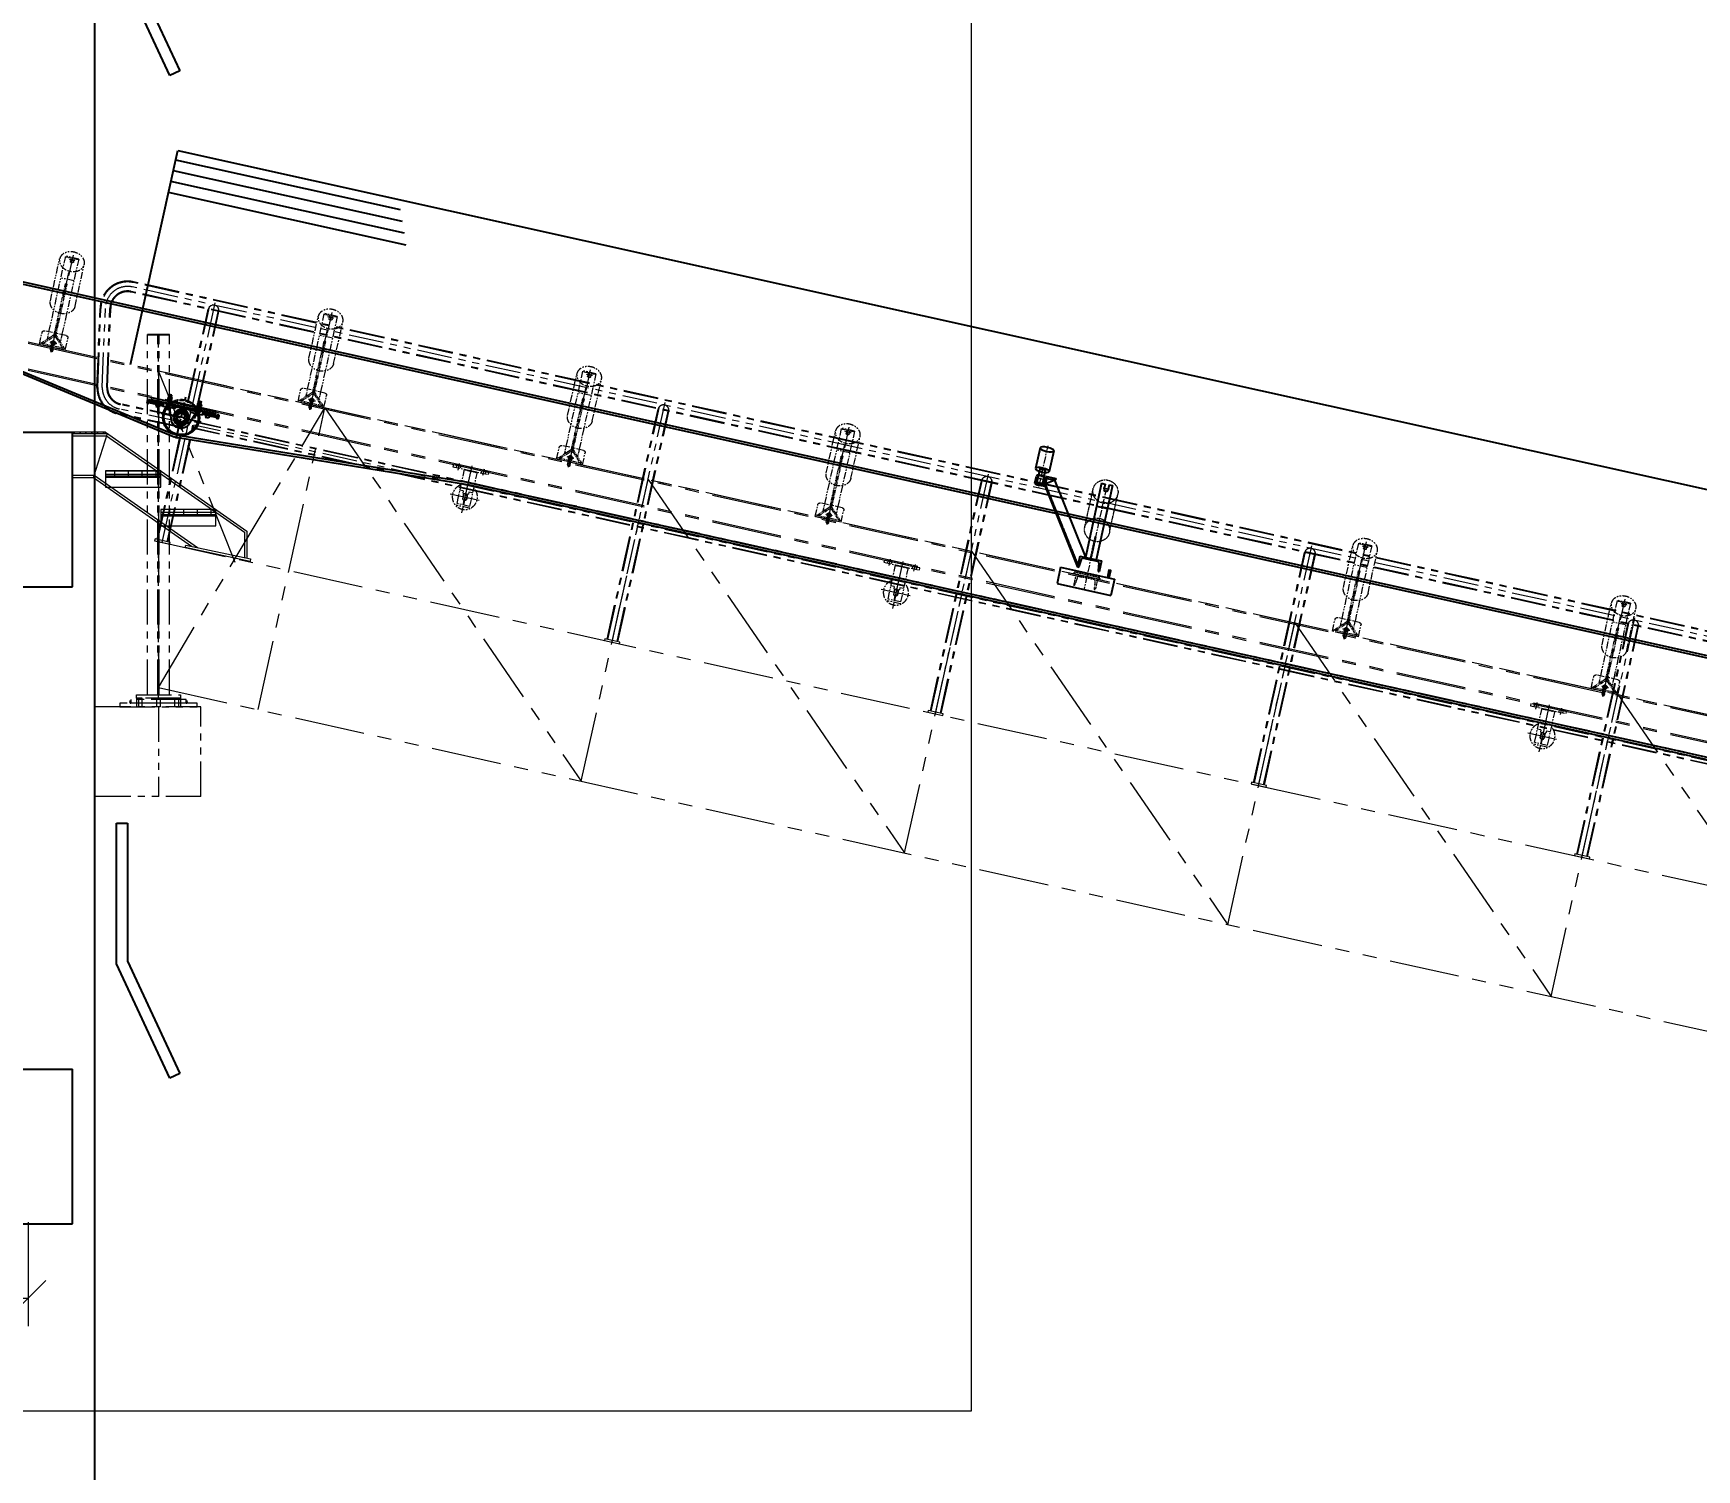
# Model space of a CAD drawing. Header units: millimetres. Extents: x -243837 to -5443, y 40 to 285140.
# Drawn here: x -188487 to -180952, y 120343 to 126848 of the extents above; entities that cross this region are included whole.
import ezdxf

# ---------------------------------------------------------------- set-up
doc = ezdxf.new("R2010")
doc.units = ezdxf.units.MM
for name, pattern in [('0', [0]), ('CENTER', [50.8, 31.75, -6.35, 6.35, -6.35]), ('CENTER2', [1.125, 0.75, -0.125, 0.125, -0.125]), ('CONTINOUS', [0]), ('HIDDEN', [0.375, 0.25, -0.125]), ('PHANTOM', [63.5, 31.75, -6.35, 6.35, -6.35, 6.35, -6.35]), ('PHANTOM2', [1.25, 0.625, -0.125, 0.125, -0.125, 0.125, -0.125])]:
    doc.linetypes.add(name, pattern=pattern)
for name, color, linetype in [('0-45-GRID MARKS', 6, 'Continuous'), ('1', 7, 'Continuous'), ('BASE', 252, 'PHANTOM2'), ('DWG', 7, 'Continuous'), ('object', 4, 'Continuous'), ('object line', 4, 'Continuous'), ('STRL', 4, 'CONTINOUS')]:
    doc.layers.add(name, color=color, linetype=linetype)
for name, color, linetype, lineweight in [('2', 3, 'Continuous', 20), ('CEN', 1, 'CENTER', 9), ('DIM', 1, 'Continuous', 9), ('HID', 2, 'HIDDEN', 5), ('OBJECT R', 3, 'Continuous', 25), ('PHA', 8, 'PHANTOM2', 0), ('PHANTAM', 21, 'PHANTOM', 0), ('phantom', 4, 'PHANTOM', 5), ('R-OBJECT', 2, 'Continuous', 20)]:
    doc.layers.add(name, color=color, linetype=linetype, lineweight=lineweight)
doc.styles.add('KA', font='romans.shx', dxfattribs={"width": 0.7})
doc.dimstyles.new('rakesh', dxfattribs={"dimscale": 160, "dimtxt": 2.5, "dimasz": 1, "dimexe": 0.8, "dimexo": 0.8, "dimgap": 1, "dimtad": 1, "dimdec": 0, "dimzin": 0, "dimdsep": 46, "dimtxsty": 'KA', "dimblk": 'OBLIQUE', "dimcen": 1.5, "dimclrd": 1, "dimclre": 1, "dimclrt": 2, "dimadec": 0, "dimazin": 0, "dimtfac": 1, "dimtdec": 0, "dimtmove": 0, "dimatfit": 2, "dimfxl": 0, "dimtolj": 1, "dimtzin": 0, "dimlwd": -1, "dimlwe": -1, "dimarcsym": 1})
doc.dimstyles.new('rakesh$0', dxfattribs={"dimscale": 160, "dimtxt": 2.5, "dimasz": 1, "dimexe": 0.8, "dimexo": 0.8, "dimgap": 1, "dimtad": 1, "dimdec": 0, "dimzin": 0, "dimdsep": 46, "dimtxsty": 'KA', "dimblk": 'OBLIQUE', "dimcen": 1.5, "dimclrd": 1, "dimclre": 1, "dimclrt": 2, "dimadec": 0, "dimazin": 0, "dimtfac": 1, "dimtdec": 0, "dimtmove": 0, "dimatfit": 2, "dimfxl": 1, "dimtolj": 1, "dimtzin": 0, "dimlwd": -1, "dimlwe": -1, "dimarcsym": 1})
pattern_1 = [(0, (7357069.2, 541726.004), (0, 15.625), []), (90, (7357069.2, 541726.004), (-62.5, 4e-15), [])]

# ---------------------------------------------------------------- blocks, each defined once
blk = doc.blocks.new('A$C4F6716EC')
h = blk.add_hatch(color=1)
h.dxf.hatch_style = 1
h.paths.add_polyline_path([(-123.5, -4), (-123.5, 0), (-119.5, 0)])
h.paths.add_polyline_path([(-111.5, 0), (-107.5, 0), (-107.5, -4)])
h = blk.add_hatch(color=1)
h.dxf.hatch_style = 1
h.paths.add_polyline_path([(123.5, -4), (123.5, 0), (119.5, 0)])
h.paths.add_polyline_path([(111.5, 0), (107.5, 0), (107.5, -4)])
for p, q in [((-119.5, 0), (-123.5, -4)), ((-123.5, -4), (-123.5, 0)), ((-107.5, -4), (-107.5, 0)), ((107.5, -4), (107.5, 0)), ((119.5, 0), (123.5, -4)), ((123.5, -4), (123.5, 0)), ((-123.5, -4), (-123.5, -25)), ((-123.5, -25), (-107.5, -25)), ((-111.5, 0), (-107.5, -4)), ((-107.5, -4), (-107.5, -25)), ((111.5, 0), (107.5, -4)), ((107.5, -4), (107.5, -25)), ((123.5, -25), (107.5, -25)), ((123.5, -4), (123.5, -25))]:
    blk.add_line(p, q)
at = {"color": 1, "linetype": 'CENTER'}
for p, q in [((-68.6, 17.6588), (-68.6, -7.6588)), ((68.6, 17.6588), (68.6, -7.6588)), ((-127.9346, -10), (-102.0684, -10)), ((127.9346, -10), (102.0684, -10))]:
    blk.add_line(p, q, dxfattribs=at)
blk.add_lwpolyline([(-148.5, 0), (148.5, 0), (148.5, 10), (-148.5, 10)], close=True)
at = {"layer": 'HID', "color": 3}
for p, q in [((-75.6, 10), (-75.6, 0)), ((-61.6, 10), (-61.6, 0)), ((61.6, 10), (61.6, 0)), ((75.6, 10), (75.6, 0)), ((-107.5, -5), (-123.5, -5)), ((-107.5, -15), (-123.5, -15)), ((107.5, -5), (123.5, -5)), ((107.5, -15), (123.5, -15))]:
    blk.add_line(p, q, dxfattribs=at)
blk = doc.blocks.new('A$C5A8F4E5A')
at = {"color": 1, "linetype": 'CENTER'}
for p, q in [((99.6, 172), (99.6, 189.1)), ((236.8, 172.2), (236.8, 189.3))]:
    blk.add_line(p, q, dxfattribs=at)
at = {"color": 1, "linetype": 'CENTER', "ltscale": 2}
for p, q in [((168.2, 0), (168.2, 189.9)), ((78.6, 133.9), (0, 133.9)), ((260.1, 94.7), (77, 94.7)), ((257.8, 133.9), (336.4, 133.9))]:
    blk.add_line(p, q, dxfattribs=at)
at = {"color": 7}
for p, q in [((3, 140.7), (3, 127.1)), ((4.5, 143), (11.2, 143)), ((4.5, 138.5), (11.2, 138.5)), ((4.5, 129.4), (11.2, 129.4)), ((4.6, 124.8), (11.2, 124.8)), ((11.2, 143), (11.2, 124.8)), ((11.2, 138.9), (44.7, 138.9)), ((11.2, 137.9), (44.7, 137.9)), ((11.2, 129.9), (44.7, 129.9)), ((11.2, 128.9), (44.7, 128.9)), ((60.7, 138.9), (75.2, 138.9)), ((60.7, 137.9), (76.2, 137.9)), ((60.7, 129.9), (76.2, 129.9)), ((60.7, 128.9), (75.2, 128.9)), ((75.2, 138.9), (76.2, 137.9)), ((75.2, 138.9), (75.2, 128.9)), ((76.2, 129.9), (75.2, 128.9)), ((76.2, 138), (76.2, 129.8)), ((89.2, 125.8), (110, 125.8)), ((89.2, 118.6), (89.2, 125.8)), ((89.2, 118.6), (90.6, 117.8)), ((90.6, 117.8), (108.6, 117.8)), ((99.6, 118.7), (99.6, 125.8)), ((110, 118.6), (108.6, 117.8)), ((110, 118.6), (110, 125.8)), ((247.2, 125.8), (226.4, 125.8)), ((226.4, 118.6), (226.4, 125.8)), ((226.4, 118.6), (227.8, 117.8)), ((245.8, 117.8), (227.8, 117.8)), ((236.8, 118.7), (236.8, 125.8)), ((247.2, 118.6), (245.8, 117.8)), ((247.2, 118.6), (247.2, 125.8)), ((261.2, 138.9), (260.2, 137.9)), ((260.2, 138), (260.2, 129.8)), ((275.7, 137.9), (260.2, 137.9)), ((260.2, 129.9), (261.2, 128.9)), ((275.7, 129.9), (260.2, 129.9)), ((261.2, 138.9), (261.2, 128.9)), ((275.7, 138.9), (261.2, 138.9)), ((275.7, 128.9), (261.2, 128.9)), ((325.2, 138.9), (291.7, 138.9)), ((325.2, 137.9), (291.7, 137.9)), ((325.2, 129.9), (291.7, 129.9)), ((325.2, 128.9), (291.7, 128.9)), ((325.2, 143), (325.2, 124.8)), ((331.9, 143), (325.2, 143)), ((331.9, 138.5), (325.2, 138.5)), ((332, 129.4), (325.2, 129.4)), ((331.8, 124.8), (325.2, 124.8)), ((333.4, 140.7), (333.4, 127.1))]:
    blk.add_line(p, q, dxfattribs=at)
for p, q in [((130.2, 143.9), (76.2, 143.9)), ((76.2, 127.3), (76.2, 143.9)), ((106.9, 127.3), (76.2, 127.3)), ((88.1, 125.8), (88.1, 127.3)), ((88.1, 127.3), (111.1, 127.3)), ((88.1, 125.8), (89.2, 125.8)), ((88.8, 135.6), (88.8, 143.9)), ((88.8, 135.6), (151.4, 135.6)), ((130.2, 127.3), (106.9, 127.3)), ((128.6, 68.9), (108.1, 127.3)), ((111.1, 125.8), (110, 125.8)), ((111.1, 125.8), (111.1, 127.3)), ((133.2, 130.3), (133.2, 141.5)), ((135.9, 139.9), (200.5, 139.9)), ((185.1, 135.6), (247.6, 135.6)), ((203.2, 130.3), (203.2, 141.5)), ((260.2, 143.9), (206.2, 143.9)), ((206.2, 127.3), (224.6, 127.3)), ((207.8, 68.9), (228.3, 127.3)), ((260.2, 127.3), (224.8, 127.3)), ((225.3, 125.8), (225.3, 127.3)), ((248.3, 127.3), (225.3, 127.3)), ((225.3, 125.8), (226.4, 125.8)), ((248.3, 125.8), (247.2, 125.8)), ((248.3, 125.8), (248.3, 127.3)), ((260.2, 127.3), (260.2, 143.9))]:
    blk.add_line(p, q)
for radius in [35.7, 32.3, 24.9, 20]:
    blk.add_circle((168.2, 94.7), radius)
for centre, radius, start, end in [((168.2, 94.7), 82.5, 134.18105, 45.81895), ((168.2, 94.7), 77.7, 130.36759, 49.63241), ((130.2, 140.9), 3, 18.86346, 90), ((130.2, 130.3), 3, 270, 0), ((135.9, 142.9), 3, 198.86346, 270), ((168.2, 104.1), 35.7, 61.84608, 118.15392), ((200.5, 142.9), 3, 270, 341.13654), ((206.2, 130.3), 3, 180, 270), ((206.2, 140.9), 3, 90, 161.13654), ((168.2, 90.7), 45.2, 208.85525, 331.14475)]:
    blk.add_arc(centre, radius, start, end)
for centre, radius, start, end in [((5.4, 140.7), 2.45, 111.75889, 248.24111), ((10.4, 133.9), 7.43, 142.40488, 217.59512), ((5.4, 127.1), 2.46, 111.88784, 250.18384), ((94.4, 135.8), 18, 253.22135, 270), ((94.4, 135.8), 18, 270, 286.77865), ((104.8, 135.8), 18, 253.22135, 270), ((104.8, 135.8), 18, 270, 286.77865), ((231.6, 135.8), 18, 253.22135, 270), ((231.6, 135.8), 18, 270, 286.77865), ((242, 135.8), 18, 253.22135, 270), ((242, 135.8), 18, 270, 286.77865), ((331, 127.1), 2.46, 289.81616, 68.11216), ((331, 140.7), 2.45, 291.75889, 68.24111), ((326, 133.9), 7.43, 322.40488, 37.59512)]:
    blk.add_arc(centre, radius, start, end, dxfattribs=at)
at = {"layer": 'HID', "color": 3}
for p, q in [((89.2, 173.2), (90.6, 174)), ((89.2, 173.2), (89.2, 163.5)), ((110, 163.5), (89.2, 163.5)), ((108.6, 174), (90.6, 174)), ((91.8, 163.5), (91.8, 162)), ((91.8, 162), (107.4, 162)), ((93.6, 185.6), (93.8, 185.8)), ((93.6, 135.1), (93.6, 185.6)), ((93.8, 185.8), (93.8, 135.3)), ((105.4, 185.8), (93.8, 185.8)), ((99.6, 173.3), (99.6, 163.5)), ((105.4, 185.8), (105.4, 135.3)), ((105.6, 185.6), (105.4, 185.8)), ((105.6, 135.1), (105.6, 185.6)), ((107.4, 163.5), (107.4, 162)), ((110, 173.2), (108.6, 174)), ((110, 173.2), (110, 163.5)), ((226.4, 173.2), (227.8, 174)), ((226.4, 173.2), (226.4, 163.5)), ((226.4, 163.5), (247.2, 163.5)), ((227.8, 174), (245.8, 174)), ((229, 163.5), (229, 162)), ((244.6, 162), (229, 162)), ((230.8, 185.6), (231, 185.8)), ((230.8, 174), (230.8, 185.6)), ((230.8, 135.1), (230.8, 184)), ((231, 185.8), (242.6, 185.8)), ((231, 185.8), (231, 174)), ((231, 184), (231, 135.3)), ((236.8, 173.3), (236.8, 163.5)), ((242.6, 185.8), (242.6, 174)), ((242.8, 185.6), (242.6, 185.8)), ((242.6, 184), (242.6, 135.3)), ((242.8, 174), (242.8, 185.6)), ((242.8, 135.1), (242.8, 184)), ((244.6, 163.5), (244.6, 162)), ((247.2, 173.2), (245.8, 174)), ((247.2, 173.2), (247.2, 163.5)), ((60.7, 137.9), (44.7, 137.9)), ((60.7, 129.9), (44.7, 129.9)), ((60.7, 138.9), (56, 138.9)), ((60.7, 128.9), (56, 128.9)), ((91.1, 127.3), (91.1, 135.6)), ((93.8, 135.3), (93.6, 135.1)), ((93.6, 127.3), (93.6, 135.1)), ((93.8, 135.3), (105.4, 135.3)), ((105.4, 135.3), (105.6, 135.1)), ((105.6, 127.3), (105.6, 135.1)), ((108.1, 127.3), (108.1, 135.6)), ((228.3, 127.3), (228.3, 135.6)), ((231, 135.3), (230.8, 135.1)), ((230.8, 127.3), (230.8, 135.1)), ((242.6, 135.3), (231, 135.3)), ((242.6, 135.3), (242.8, 135.1)), ((242.8, 127.3), (242.8, 135.1)), ((245.3, 127.3), (245.3, 135.6)), ((247.6, 135.6), (247.6, 143.9)), ((275.7, 138.9), (291.7, 138.9)), ((275.7, 137.9), (291.7, 137.9)), ((275.7, 129.9), (291.7, 129.9)), ((275.7, 128.9), (291.7, 128.9))]:
    blk.add_line(p, q, dxfattribs=at)
at = {"layer": 'HID', "color": 6, "ltscale": 5}
for p, q in [((92.6, 153.9), (92.6, 162)), ((106.6, 153.9), (106.6, 162)), ((229.8, 153.9), (229.8, 162)), ((243.8, 153.9), (243.8, 162))]:
    blk.add_line(p, q, dxfattribs=at)
at = {"layer": 'HID'}
blk.add_line((247.6, 135.6), (226, 135.6), dxfattribs=at)
at = {"layer": 'HID', "color": 3}
for centre, radius, start, end in [((94.4, 156), 18, 90, 106.77865), ((94.4, 156), 18, 73.22135, 90), ((104.8, 156), 18, 90, 106.77865), ((104.8, 156), 18, 73.22135, 90), ((168.2, 94.7), 82.5, 45.81895, 134.18105), ((168.2, 94.7), 77.7, 49.63241, 130.36759), ((231.6, 156), 18, 90, 106.77865), ((231.6, 156), 18, 73.22135, 90), ((242, 156), 18, 90, 106.77865), ((242, 156), 18, 73.22135, 90)]:
    blk.add_arc(centre, radius, start, end, dxfattribs=at)
blk.add_blockref('A$C4F6716EC', (168.2, 143.9))
blk = doc.blocks.new('_Oblique')
at = {"color": 0, "linetype": 'ByBlock', "lineweight": -2}
blk.add_line((-0.5, -0.5), (0.5, 0.5), dxfattribs=at)
blk = doc.blocks.new('*D223')
at = {"layer": 'DEFPOINTS', "color": 0, "transparency": 16777216}
for p in [(-191009.9, 122407.1, 169.4), (-188509.9, 121592.4, 329.2), (-188509.9, 121120.7)]:
    blk.add_point(p, dxfattribs=at)
at = {"layer": 'DIM', "color": 1, "transparency": 16777216}
for p, q in [((-191009.9, 122279.1), (-191009.9, 120992.7)), ((-188509.9, 121464.4), (-188509.9, 120992.7)), ((-191009.9, 121120.7), (-188509.9, 121120.7))]:
    blk.add_line(p, q, dxfattribs=at)
at = {"layer": 'DIM', "color": 1, "transparency": 16777216, "xscale": 160, "yscale": 160, "zscale": 160, "rotation": 180}
blk.add_blockref('_Oblique', (-191009.9, 121120.7), dxfattribs=at)
at = {"layer": 'DIM', "color": 1, "transparency": 16777216, "xscale": 160, "yscale": 160, "zscale": 160}
blk.add_blockref('_Oblique', (-188509.9, 121120.7), dxfattribs=at)
at = {"layer": 'DIM', "color": 2, "transparency": 16777216, "insert": (-189759.9, 121480.7), "char_height": 400, "attachment_point": 5, "style": 'KA'}
blk.add_mtext('\\A1;2500', dxfattribs=at)
blk = doc.blocks.new('*D224')
at = {"layer": 'DEFPOINTS', "color": 0, "ltscale": 10, "transparency": 16777216}
for p in [(-106760.2, 129714.9), (-190510.6, 125814.8, -169.4), (-106760.2, 110177.3)]:
    blk.add_point(p, dxfattribs=at)
at = {"layer": 'R-OBJECT', "color": 1, "ltscale": 10, "transparency": 16777216}
for p, q in [((-190510.6, 125942.8), (-190510.6, 129906.9)), ((-106760.2, 110305.3), (-106760.2, 129906.9)), ((-190510.6, 129714.9), (-106760.2, 129714.9))]:
    blk.add_line(p, q, dxfattribs=at)
at = {"layer": 'R-OBJECT', "color": 1, "ltscale": 10, "transparency": 16777216, "xscale": 160, "yscale": 160, "zscale": 160, "rotation": 180}
blk.add_blockref('_Oblique', (-190510.6, 129714.9), dxfattribs=at)
at = {"layer": 'R-OBJECT', "color": 1, "ltscale": 10, "transparency": 16777216, "xscale": 160, "yscale": 160, "zscale": 160}
blk.add_blockref('_Oblique', (-106760.2, 129714.9), dxfattribs=at)
at = {"layer": 'R-OBJECT', "color": 2, "ltscale": 10, "transparency": 16777216, "insert": (-148635.4, 130179.7), "char_height": 400, "attachment_point": 5, "style": 'KA'}
blk.add_mtext('\\A1;83750 (HORIZONTAL PULLEY CRS.)', dxfattribs=at)
blk = doc.blocks.new('*D228')
at = {"layer": 'DEFPOINTS', "color": 0, "ltscale": 10, "transparency": 16777216}
for p in [(-191009.9, 127989.4), (-191009.9, 115545.1, -13.1), (-108009.9, 113403.9)]:
    blk.add_point(p, dxfattribs=at)
at = {"layer": 'R-OBJECT', "color": 1, "ltscale": 10, "transparency": 16777216}
for p, q in [((-191009.9, 115673.1), (-191009.9, 128181.4)), ((-108009.9, 113531.9), (-108009.9, 128181.4)), ((-108009.9, 127989.4), (-191009.9, 127989.4))]:
    blk.add_line(p, q, dxfattribs=at)
at = {"layer": 'R-OBJECT', "color": 1, "ltscale": 10, "transparency": 16777216, "xscale": 160, "yscale": 160, "zscale": 160, "rotation": 180}
blk.add_blockref('_Oblique', (-191009.9, 127989.4), dxfattribs=at)
at = {"layer": 'R-OBJECT', "color": 1, "ltscale": 10, "transparency": 16777216, "xscale": 160, "yscale": 160, "zscale": 160}
blk.add_blockref('_Oblique', (-108009.9, 127989.4), dxfattribs=at)
at = {"layer": 'R-OBJECT', "color": 2, "ltscale": 10, "transparency": 16777216, "insert": (-149509.9, 128349.4), "char_height": 400, "attachment_point": 5, "style": 'KA'}
blk.add_mtext('\\A1;83000', dxfattribs=at)
blk = doc.blocks.new('A$C68C97077')
at = {"layer": 'PHANTAM', "ltscale": 10}
for p, q in [((-17345.7, 5663.5, 0), (1481.1, 1489.7, 0)), ((-16998.4, 4796.1, 0), (-17345.7, 5663.5, 0)), ((-17345.7, 5663.5, 0), (-17345.7, 4229.6, 0)), ((-17345.7, 4229.6, 0), (-16591.9, 5496.4, 0)), ((-16894.9, 4129.6, 0), (-16591.9, 5496.4, 0)), ((-16591.9, 5496.4, 0), (-15430.5, 3805, 0)), ((-15430.5, 3805, 0), (-15127.4, 5171.8, 0)), ((-15127.4, 5171.8, 0), (-13966, 3480.3, 0)), ((-17352.9, 4891.8, 0), (1317.7, 752.6, 0)), ((-13966, 3480.3, 0), (-13663, 4847.1, 0)), ((-13663, 4847.1, 0), (-12501.6, 3155.6, 0)), ((-12501.6, 3155.6, 0), (-12198.6, 4522.5, 0)), ((-12198.6, 4522.5, 0), (-11037.1, 2831, 0)), ((-17345.7, 4229.6, 0), (1129.2, 133.8, 0)), ((-11037.1, 2831, 0), (-10734.1, 4197.8, 0)), ((-10734.1, 4197.8, 0), (-9572.7, 2506.3, 0))]:
    blk.add_line(p, q, dxfattribs=at)
blk = doc.blocks.new('A$C0A9F13E5')
at = {"layer": '1', "color": 6}
blk.add_line((-50, 2091.7), (50, 2091.7), dxfattribs=at)
at = {"layer": '2', "color": 6}
blk.add_arc((249.4, 2200.2, 0), 25, 349.83828, 165.16172, dxfattribs=at)
at = {"layer": 'PHANTAM', "ltscale": 5}
for p, q in [((18991.4, -1953.8, 0), (-124, 2283.9, 0)), ((18992.1, -1950.3, 0), (-123.2, 2287.4, 0)), ((18996.6, -1930.4, 0), (-118.8, 2307.4, 0)), ((19001, -1910.5, 0), (-114.4, 2327.3, 0)), ((19001.8, -1907, 0), (-113.6, 2330.8, 0)), ((-278.8, 1852, 0), (-264.4, 2209.8, 0)), ((-275.2, 1852, 0), (-260.8, 2209.8, 0)), ((-254.8, 1852, 0), (-240.4, 2209.8, 0)), ((-234.4, 1852, 0), (-220, 2209.8, 0)), ((-230.8, 1852, 0), (-216.4, 2209.8, 0)), ((-6, 1163.9, 0), (225.2, 2206.6, 0)), ((-2.4, 1163.1, 0), (231.3, 2217.5, 0)), ((16.7, 1150.7, 0), (260, 2248, 0)), ((39.3, 1153.9, 0), (273.1, 2208.2, 0)), ((42.9, 1153.1, 0), (274, 2195.8, 0)), ((-50, 461), (-50, 2091.7)), ((-3, 461), (-3, 2091.7)), ((0, 445.3), (0, 2091.7)), ((3, 461), (3, 2091.7)), ((50, 461), (50, 2091.7)), ((106.9, 1673.1, 0), (-180.9, 1734.4, 0)), ((111.3, 1693, 0), (-176.5, 1754.3, 0)), ((115.8, 1712.9, 0), (-172, 1774.2, 0)), ((116.5, 1716.4, 0), (-171.3, 1777.7, 0)), ((2032.1, 712, 0), (2263.3, 1754.7, 0)), ((2035.6, 711.2, 0), (2269.4, 1765.6, 0)), ((2054.8, 698.8, 0), (2298.1, 1796.1, 0)), ((2077.4, 702, 0), (2311.2, 1756.3, 0)), ((2080.9, 701.2, 0), (2312.1, 1743.9, 0)), ((106.1, 1669.6, 0), (-181.7, 1730.9, 0)), ((18874.1, -2483, 0), (156.7, 1666.5, 0)), ((18874.6, -2480.5, 0), (157.3, 1669.1, 0)), ((18877.5, -2467.4, 0), (160.2, 1682.2, 0)), ((18880.4, -2454.3, 0), (163.1, 1695.2, 0)), ((18881, -2451.8, 0), (163.6, 1697.8, 0)), ((3500.1, 386.6, 0), (3733.8, 1440.9, 0)), ((3519.3, 374.1, 0), (3762.5, 1471.5, 0)), ((3496.6, 387.3, 0), (3727.7, 1430, 0)), ((3541.9, 377.3, 0), (3775.6, 1431.6, 0)), ((3545.4, 376.5, 0), (3776.5, 1419.2, 0)), ((4983.7, 49.5, 0), (5227, 1146.8, 0)), ((4961, 62.7, 0), (5192.2, 1105.4, 0)), ((4964.5, 61.9, 0), (5198.3, 1116.2, 0)), ((5006.3, 52.6, 0), (5240.1, 1107, 0)), ((5009.8, 51.9, 0), (5241, 1094.5, 0)), ((6425.5, -262, 0), (6656.6, 780.7, 0)), ((6429, -262.8, 0), (6662.7, 791.6, 0)), ((6448.1, -275.2, 0), (6691.4, 822.2, 0)), ((6470.8, -272, 0), (6704.5, 782.3, 0)), ((6474.3, -272.8, 0), (6705.4, 769.9, 0)), ((192.2, 406), (-290, 406)), ((-100, 445.3), (-100, 406)), ((0, 406), (0, 0)), ((100, 445.3), (100, 406)), ((192.2, 0), (192.2, 406)), ((192.2, 0), (-290, 0))]:
    blk.add_line(p, q, dxfattribs=at)
at = {"layer": 'PHANTAM', "ltscale": 5, "elevation": 0}
for points in [[(52.6, 1150.9), (-15.7, 1166.1), (-17.5, 1158.3), (50.9, 1143.1)], [(2090.7, 699), (2022.4, 714.2), (2020.6, 706.4), (2089, 691.2)], [(3555.2, 374.4), (3486.8, 389.5), (3485.1, 381.7), (3553.4, 366.5)], [(5019.6, 49.7), (4951.3, 64.8), (4949.5, 57), (5017.9, 41.9)], [(6484, -275), (6415.7, -259.8), (6414, -267.6), (6482.3, -282.8)]]:
    blk.add_lwpolyline(points, close=True, dxfattribs=at)
at = {"layer": 'PHANTAM', "ltscale": 5}
for points in [[(100, 461), (100, 445.3), (-100, 445.3), (-100, 461)], [(175, 422), (-175, 422), (-175, 406), (175, 406)], [(125, 440), (-125, 440), (-125, 424), (125, 424)], [(-74.3, 445.3), (-90, 445.3), (-90, 406), (-74.3, 406)], [(-7.9, 445.3), (7.9, 445.3), (7.9, 406), (-7.9, 406)], [(74.3, 445.3), (90, 445.3), (90, 406), (74.3, 406)]]:
    blk.add_lwpolyline(points, close=True, dxfattribs=at)
blk.add_lwpolyline([(125.8, 422), (-125.8, 422, -0.498582), (-129.6, 427.1), (-126.9, 436.6), (-125, 436), (-127.7, 426.6, 0.498591), (-125.8, 424), (125.8, 424, 0.498591), (127.7, 426.6), (125, 436), (126.9, 436.6), (129.6, 427.1, -0.501248), (125.8, 422)], format="xyb", dxfattribs=at)
for centre, radius, start, end in [((-140.4, 2209.7, 0), 124, 77.5, 179.95), ((-140.4, 2209.7, 0), 120.4, 77.5, 179.95), ((-140.4, 2209.7, 0), 100, 77.5, 179.95), ((-140.4, 2209.7, 0), 79.6, 77.5, 179.95), ((-140.4, 2209.7, 0), 76, 77.5, 179.95), ((-154.8, 1851.9, 0), 124, 179.95, 257.5), ((-154.8, 1851.9, 0), 120.4, 179.95, 257.5), ((-154.8, 1851.9, 0), 100, 179.95, 257.5), ((-154.8, 1851.9, 0), 79.6, 179.95, 257.5), ((-154.8, 1851.9, 0), 76, 179.95, 257.5), ((2287.5, 1748.3, 0), 25, 349.83828, 165.16172), ((3751.9, 1423.6, 0), 25, 349.83828, 165.16172), ((5216.4, 1099, 0), 25, 349.83828, 165.16172), ((6680.8, 774.3, 0), 25, 349.83828, 165.16172)]:
    blk.add_arc(centre, radius, start, end, dxfattribs=at)
blk = doc.blocks.new('A$C516630c2')
at = {"layer": 'CEN', "linetype": 'CENTER', "ltscale": 5}
for p, q in [((-596.9, -18.4), (-596.9, 76.9)), ((-593.9, -374.5), (-593.9, -4.2))]:
    blk.add_line(p, q, dxfattribs=at)
at = {"layer": 'phantom'}
for p, q in [((-654, -147.5), (-654, 46.5)), ((-623.9, 64.9), (-623.9, -285.7)), ((-604.1, 45.4), (-604.1, 64.9)), ((-589.6, 64.9), (-589.6, 45.4)), ((-563.9, -285.7), (-563.9, 64.9)), ((-539.7, -147.5), (-539.7, 46.5)), ((-623.9, -36.2), (-563.9, -36.2)), ((-653.9, -351.1), (-653.9, -296.1)), ((-643.9, -286.1), (-543.9, -286.1)), ((-533.9, -351.1), (-533.9, -296.1)), ((-653.9, -351.1), (-533.9, -351.1)), ((-599.9, -364.8), (-599.9, -351.1)), ((-587.9, -364.8), (-587.9, -351.1))]:
    blk.add_line(p, q, dxfattribs=at)
at = {"layer": 'phantom', "color": 0}
blk.add_line((-623.9, 64.9), (-563.9, 64.9), dxfattribs=at)
at = {"layer": 'phantom', "ltscale": 0.2}
for p, q in [((-623.9, 60.9), (-604.1, 60.9)), ((-589.6, 60.9), (-563.9, 60.9))]:
    blk.add_line(p, q, dxfattribs=at)
at = {"layer": 'phantom', "color": 1, "linetype": 'CENTER2'}
for p, q in [((-610.5, 53.3), (-583.3, 53.3)), ((-609.8, -331.1), (-578, -331.1))]:
    blk.add_line(p, q, dxfattribs=at)
at = {"layer": 'phantom', "ltscale": 0.5}
for p, q in [((-597.9, -293.5), (-597.9, -58.3)), ((-597.9, -58.3), (-589.9, -58.3)), ((-589.9, -293.5), (-589.9, -58.3)), ((-593.9, -289.9), (-646.9, -342.9)), ((-540.8, -342.9), (-593.9, -289.9)), ((-653.9, -345.1), (-533.9, -345.1))]:
    blk.add_line(p, q, dxfattribs=at)
at = {"layer": 'phantom', "color": 1, "linetype": 'CENTER'}
blk.add_line((-606.4, -331.1), (-581.4, -331.1), dxfattribs=at)
at = {"layer": 'phantom', "linetype": 'HIDDEN'}
for p, q in [((-599.9, -351.1), (-599.9, -331.1)), ((-587.9, -351.1), (-587.9, -331.1))]:
    blk.add_line(p, q, dxfattribs=at)
at = {"layer": 'phantom', "ltscale": 0.5}
blk.add_lwpolyline([(-623.9, -286.1), (-623.9, -319.9), (-593.9, -289.9), (-563.9, -319.9), (-563.9, -286.1)], dxfattribs=at)
blk.add_lwpolyline([(-541.6, -343.6), (-540.8, -342.9), (-541.6, -343.6, -0.414214), (-548.6, -343.6), (-587.5, -304.7, 0.414214), (-600.2, -304.7), (-639.1, -343.6, -0.414214), (-646.2, -343.6), (-646.9, -342.9)], format="xyb", dxfattribs=at)
blk.add_lwpolyline([(-602.5, -336.1), (-593.9, -341.1), (-585.2, -336.1), (-585.2, -326.1), (-593.9, -321.1), (-602.5, -326.1)], close=True, dxfattribs=at)
for radius in [8.66, 7]:
    blk.add_circle((-593.9, -331.1), radius, dxfattribs=at)
at = {"layer": 'phantom'}
for centre in [(-593.9, -331.1), (-593.9, -364.8)]:
    blk.add_circle(centre, 6, dxfattribs=at)
for centre, radius, start, end in [((-596.9, 50.1), 8.66, 213.15879, 326.84121), ((-643.9, -296.1), 10, 90, 180), ((-543.9, -296.1), 10, 0, 90), ((-593.9, -331.1), 5, 160.027, 105.04167)]:
    blk.add_arc(centre, radius, start, end, dxfattribs=at)
blk.add_ellipse((-596.9, 46.5), major_axis=(-57.2, 0), ratio=0.770678, dxfattribs=at)
blk.add_ellipse((-596.9, -147.5), major_axis=(-57.2, 0), ratio=0.805134, start_param=0, end_param=3.141593, dxfattribs=at)
blk = doc.blocks.new('A$Cd12bcff8')
for p, q in [((-272, 372.7), (-238, 396)), ((-237.4, 396), (-25, 85.8)), ((-272, 358), (-50, 33.8)), ((-50, 83.8), (50, 83.8)), ((-50, 83.8), (-50, 33.8)), ((-32, 79.1), (32, 79.1)), ((50, 83.8), (50, 33.8)), ((-125, 16), (-125, -59)), ((-125, 16), (125, 16)), ((-58, 0), (-58, 8)), ((-48.9, 33.8), (-50, 33.8)), ((-41, 71.1), (-44.5, 37.9)), ((41, 71.1), (44.5, 37.9)), ((50, 33.8), (48.9, 33.8)), ((58, 0), (58, 8)), ((125, 16), (125, -59)), ((-125, -59), (125, -59))]:
    blk.add_line(p, q)
for centre, radius, start, end in [((-32, 70.1), 9, 90, 174), ((32, 70.1), 9, 6, 90), ((-48.9, 38.3), 4.5, 270, 354), ((48.9, 38.3), 4.5, 186, 270)]:
    blk.add_arc(centre, radius, start, end)
at = {"layer": 'CEN'}
for p, q in [((-300, 541.5), (-300, 349.4)), ((-13.5, 409.8), (14.4, 409.8)), ((0, 409.8), (0, -61.1))]:
    blk.add_line(p, q, dxfattribs=at)
at = {"layer": 'DWG'}
for p, q in [((-331.5, 524.5), (-331.5, 428.5)), ((-268.5, 524.5), (-268.5, 428.5)), ((-320, 362.9), (-320, 395.2)), ((-312.7, 436.4), (-312.7, 362.9)), ((-287.3, 436.4), (-287.3, 362.9)), ((-280, 358), (-280, 404)), ((-280, 404), (-231.9, 404)), ((-272, 358), (-272, 404)), ((-272, 396), (-231.9, 396)), ((-231.9, 404), (-231.9, 396)), ((-272, 358), (-280, 358)), ((-25, 321.4), (25, 321.4))]:
    blk.add_line(p, q, dxfattribs=at)
at = {"layer": 'DWG', "color": 0}
for p, q in [((-25, 427.7), (-9.2, 427.7)), ((-25, 427.6), (-25, 83.8)), ((-9.2, 427.6), (-9.2, 400.7)), ((9.2, 427.7), (25, 427.7)), ((9.2, 427.6), (9.2, 400.7)), ((25, 427.6), (25, 83.8))]:
    blk.add_line(p, q, dxfattribs=at)
at = {"layer": 'DWG'}
blk.add_lwpolyline([(100, 16), (100, 50), (92, 50), (92, 16)], dxfattribs=at)
for centre, radius, start, end in [((-314, 395.2), 6, 112.55447, 180), ((-300, 361.5), 42.5, 67.44553, 112.55447), ((-286, 395.2), 6, 0, 67.44553), ((-317, 362.9), 3, 108.31065, 251.68935), ((-300, 292), 76, 76.43784, 103.67465), ((-300, 433.9), 76, 256.32535, 283.56216), ((-283, 362.9), 3, 286.03936, 73.96064)]:
    blk.add_arc(centre, radius, start, end, dxfattribs=at)
at = {"layer": 'DWG', "color": 0}
blk.add_arc((0, 409.1), 12.5, 222.26858, 317.73142, dxfattribs=at)
at = {"layer": 'DWG', "extrusion": (0, 0, -1)}
for centre in [(-300, 524.5), (-300, 428.5)]:
    blk.add_ellipse(centre, major_axis=(-31.5, 0), ratio=0.292208, dxfattribs=at)
at = {"layer": 'DWG'}
blk.add_ellipse((-300, 428.5), major_axis=(-12.7, 0), ratio=0.122702, start_param=3.141593, end_param=6.283185, dxfattribs=at)
blk.add_ellipse((-300, 362.9), major_axis=(-12.7, 0), ratio=0.122702, dxfattribs=at)
at = {"layer": 'HID'}
for p, q in [((-272, 368.6), (-50, 44.5)), ((58, 8), (-58, 8)), ((58, 0), (-58, 0)), ((-50, 0), (-50, -50)), ((-50, -50), (-48.9, -50)), ((-41, -12.8), (-44.5, -46)), ((-32, -4.7), (32, -4.7)), ((41, -12.8), (44.5, -46)), ((50, -50), (48.9, -50)), ((50, 0), (50, -50))]:
    blk.add_line(p, q, dxfattribs=at)
blk.add_lwpolyline([(-3, 83.8), (3, 83.8), (3, 183.8), (-3, 183.8)], close=True, dxfattribs=at)
for centre, radius, start, end in [((-48.9, -45.5), 4.5, 270, 354), ((-32, -13.7), 9, 90, 174), ((32, -13.7), 9, 6, 90), ((48.9, -45.5), 4.5, 186, 270)]:
    blk.add_arc(centre, radius, start, end, dxfattribs=at)
blk.add_ellipse((-300, 394), major_axis=(-12.9, 0), ratio=0.5, start_param=3.141593, end_param=6.283185, dxfattribs=at)
at = {"layer": 'HID', "extrusion": (0, 0, -1)}
blk.add_ellipse((-300, 394), major_axis=(-12.9, 0), ratio=0.5, start_param=3.141593, end_param=6.283185, dxfattribs=at)
at = {"layer": 'PHA'}
for p, q in [((-57.1, 222.7), (-57.1, 394.1)), ((57.2, 222.7), (57.2, 394.1))]:
    blk.add_line(p, q, dxfattribs=at)
for centre in [(0, 394.1), (0, 217.1)]:
    blk.add_ellipse(centre, major_axis=(-57.1, 0), ratio=0.936892, dxfattribs=at)
blk = doc.blocks.new('A$Cd3488dc2')
at = {"layer": 'phantom'}
h = blk.add_hatch(dxfattribs=at)
h.set_pattern_fill('ANSI31', color=256, scale=12, style=0)
h.set_pattern_definition([(45, (-19335.906, -507.9576), (-1.06066017, 1.06066017), [])])
h.paths.add_polyline_path([(140.7, -269), (110.7, -269), (110.7, -272), (140.7, -272)])
h.paths.add_polyline_path([(170.7, -269), (140.7, -269), (140.7, -272), (170.7, -272)])
at = {"layer": 'CEN', "linetype": 'CENTER', "ltscale": 5}
for p, q in [((140.7, -247.3, -933251.8), (140.7, -464.8, -933251.8)), ((72.3, -391.1, -933251.8), (206.7, -391.1, -933251.8))]:
    blk.add_line(p, q, dxfattribs=at)
at = {"layer": 'phantom'}
for p, q in [((74.2, -259, -933251.8), (74.2, -269, -933251.8)), ((83.2, -249, -933251.8), (83.2, -279, -933251.8)), ((92.2, -259, -933251.8), (92.2, -269, -933251.8)), ((110.7, -269, -933251.8), (110.7, -436.4, -933251.8)), ((170.7, -269, -933251.8), (170.7, -436.4, -933251.8)), ((189.2, -259, -933251.8), (189.2, -269, -933251.8)), ((198.2, -249, -933251.8), (198.2, -279, -933251.8)), ((207.2, -259, -933251.8), (207.2, -269, -933251.8)), ((127.7, -366.1, -933251.8), (110.7, -366.1, -933251.8)), ((127.7, -366.1, -933251.8), (127.7, -376.1, -933251.8)), ((131.5, -376.1, -933251.8), (127.7, -376.1, -933251.8)), ((131.5, -376.1, -933251.8), (131.5, -402, -933251.8)), ((150, -376.1, -933251.8), (150, -402, -933251.8)), ((153.7, -376.1, -933251.8), (150, -376.1, -933251.8)), ((153.7, -366.1, -933251.8), (153.7, -376.1, -933251.8)), ((170.7, -366.1, -933251.8), (153.7, -366.1, -933251.8)), ((170.7, -428.4, -933251.8), (110.7, -428.4, -933251.8)), ((170.7, -436.4, -933251.8), (110.7, -436.4, -933251.8)), ((132.7, -384.1, -933251.8), (132.7, -398.2, -933251.8)), ((139.2, -406.1, -933251.8), (139.2, -428.4, -933251.8)), ((142.2, -406.1, -933251.8), (139.2, -406.1, -933251.8)), ((142.2, -406.1, -933251.8), (142.2, -428.4, -933251.8)), ((148.7, -384.1, -933251.8), (148.7, -398.2, -933251.8))]:
    blk.add_line(p, q, dxfattribs=at)
at = {"layer": 'phantom', "elevation": -933251.8}
blk.add_lwpolyline([(58.2, -259), (58.2, -269), (223.2, -269), (223.2, -259)], close=True, dxfattribs=at)
at = {"layer": 'phantom'}
for centre, radius, start, end in [((140.7, -391.1, -933251.8), 57.1, 121.61896, 58.29129), ((140.7, -384.1, -933251.8), 8, 0, 180), ((140.7, -393.6, -933251.8), 12.5, 222.26858, 317.73142), ((140.7, -398.2, -933251.8), 8, 180, 0)]:
    blk.add_arc(centre, radius, start, end, dxfattribs=at)
for points in [[(107.7, -269, -933251.8), (110.7, -272, -933251.8), (110.7, -269, -933251.8)], [(173.7, -269, -933251.8), (170.7, -272, -933251.8), (170.7, -269, -933251.8)]]:
    blk.add_solid(points, dxfattribs=at)

msp = doc.modelspace()

# ---------------------------------------------------------------- hatches: boundary and pattern name
at = {"layer": 'R-OBJECT'}
h = msp.add_hatch(dxfattribs=at)
h.set_pattern_fill('ANSI31', color=256, scale=150)
h.set_pattern_definition([(45, (3718813.498, 422409.462), (-13.25825215, 13.25825215), [])])
edge = h.paths.add_edge_path()
edge.add_line((-188309.94, 125041.78), (-188309.94, 125035.78))
edge.add_line((-188309.94, 125035.78), (-188159.94, 125035.78))
edge.add_line((-188159.94, 125035.78), (-188159.94, 125041.78))
edge.add_line((-188159.94, 125041.78), (-188459.94, 125041.78))
h = msp.add_hatch(dxfattribs=at)
h.set_pattern_fill('GRATE', color=256, scale=500)
h.set_pattern_definition(pattern_1)
h.paths.add_polyline_path([(-187909.94, 124866.78), (-188159.94, 124866.78), (-188159.94, 124841.78), (-187909.94, 124841.78)])
h = msp.add_hatch(dxfattribs=at)
h.set_pattern_fill('GRATE', color=256, scale=500)
h.set_pattern_definition(pattern_1)
h.paths.add_polyline_path([(-187659.94, 124691.78), (-187909.94, 124691.78), (-187909.94, 124666.78), (-187659.94, 124666.78)])

# ---------------------------------------------------------------- linework, layer by layer
at = {"color": 7, "linetype": '0'}
for p, q in [((-188046.99, 125347.49, 0), (-187832.21, 126316.31, 0)), ((-187832.21, 126316.31), (-136845.33, 115016.53))]:
    msp.add_line(p, q, dxfattribs=at)
at = {"layer": '0-45-GRID MARKS'}
for p, q in [((-190439.78, 126134.02), (-137006.79, 114288.22)), ((-190437.61, 126143.79), (-137004.62, 114297.98)), ((-190437.61, 126143.79), (-137004.62, 114297.98)), ((-189678.37, 125779.03, -169.38), (-187848.7, 125020.6, -640.43)), ((-189674.45, 125788.23, -169.38), (-187855.29, 125034.58, -640.43)), ((-186518.05, 124813.18), (-187821.75, 125025.48, 0)), ((-186519.84, 124803.34), (-187832.54, 125016.11, -640.43)), ((-186519.69, 124804.04), (-137104.19, 113848.88)), ((-186517.54, 124813.8), (-137102.02, 113858.65))]:
    msp.add_line(p, q, dxfattribs=at)
msp.add_arc((-187815.99, 125107.17, -640.43), 92.55, 242.366563, 259.699244, dxfattribs=at)
at = {"layer": 'BASE', "color": 6, "linetype": 'Continuous', "ltscale": 3}
for p, q in [((-186814.67, 125995, -103.88), (-187852.59, 126224.95, -103.85)), ((-186823.4, 126048.15, -103.88), (-187841.77, 126273.77, -103.85)), ((-186805.94, 125941.86, -103.88), (-187863.41, 126176.14, -103.85)), ((-186797.22, 125888.71, -103.88), (-187874.22, 126127.32, -103.85))]:
    msp.add_line(p, q, dxfattribs=at)
at = {"layer": 'object', "color": 6}
for p, q in [((-188309.94, 124341.78), (-188309.94, 125041.78)), ((-188709.94, 124341.78), (-188309.94, 124341.78)), ((-188309.94, 121457.09), (-188309.94, 122157.09)), ((-188709.94, 121457.09), (-188309.94, 121457.09))]:
    msp.add_line(p, q, dxfattribs=at)
at = {"layer": 'object line', "color": 6}
for p, q in [((-188209.94, 129041.78, -169.38), (-188209.94, 93108.1, -169.38)), ((-193709.94, 125041.78), (-188309.94, 125041.78)), ((-193709.94, 122157.09), (-188309.94, 122157.09))]:
    msp.add_line(p, q, dxfattribs=at)
at = {"layer": 'PHANTAM', "ltscale": 10}
for p, q in [((-188509.94, 125450.12), (-151421.67, 117227.85)), ((-188509.94, 125443.97), (-151422.97, 117221.99)), ((-188509.94, 125328.23), (-151447.43, 117111.67)), ((-188509.94, 125322.08), (-151448.72, 117105.81))]:
    msp.add_line(p, q, dxfattribs=at)
at = {"layer": 'R-OBJECT'}
for p, q in [((-188309.94, 125035.78), (-188151.36, 125035.78)), ((-188309.94, 125024.78), (-188154.83, 125024.78)), ((-188214.41, 124835.78), (-188151.36, 125035.78)), ((-188159.94, 125041.78), (-187519.85, 124593.71)), ((-188154.83, 125024.78), (-187530.85, 124587.98)), ((-188309.94, 124846.78), (-188210.94, 124846.78)), ((-188309.94, 124835.78), (-188214.41, 124835.78)), ((-188214.41, 124835.78), (-187770.2, 124524.83)), ((-188210.94, 124846.78), (-187742.66, 124518.98)), ((-187909.94, 124835.78), (-188159.94, 124835.78)), ((-187659.94, 124660.78), (-187909.94, 124660.78)), ((-187530.85, 124587.98), (-187530.85, 124473.95)), ((-187519.85, 124593.71), (-187519.85, 124471.62)), ((-187717.49, 124501.36), (-187716.96, 124500.99))]:
    msp.add_line(p, q, dxfattribs=at)
at = {"layer": 'R-OBJECT', "color": 3, "ltscale": 10}
msp.add_lwpolyline([(-225574.49, 144610.34), (-184237.87, 144610.34), (-184237.87, 120608.63), (-225574.49, 120608.63)], close=True, dxfattribs=at)
at = {"layer": 'R-OBJECT'}
for points in [[(-188159.94, 125041.78), (-188309.94, 125041.78), (-188309.94, 125035.78), (-188159.94, 125035.78)], [(-188159.94, 124866.78), (-188159.94, 124841.78), (-187909.94, 124841.78), (-187909.94, 124866.78)], [(-187909.94, 124841.78), (-188159.94, 124841.78), (-188159.94, 124791.78), (-187909.94, 124791.78)], [(-187909.94, 124691.78), (-187909.94, 124666.78), (-187659.94, 124666.78), (-187659.94, 124691.78)], [(-187659.94, 124666.78), (-187909.94, 124666.78), (-187909.94, 124616.78), (-187659.94, 124616.78)]]:
    msp.add_lwpolyline(points, close=True, dxfattribs=at)
at = {"layer": 'R-OBJECT', "elevation": -169.38}
msp.add_lwpolyline([(-187796.59, 124530.44), (-187502.39, 124467.91), (-187504.89, 124456.17), (-187799.09, 124518.7)], close=True, dxfattribs=at)
at = {"layer": 'STRL', "color": 6}
for p, q in [((-187868.4, 126656.17, 8.56), (-188109.94, 127174.15, 8.56)), ((-188059.94, 127185.24, 8.56), (-187823.08, 126677.3, 8.56)), ((-187823.08, 126677.3, 8.56), (-187868.4, 126656.17, 8.56)), ((-188109.94, 122634.52, -242.08), (-188109.94, 123271.47, 11.96)), ((-188109.94, 123271.47, 11.96), (-188059.94, 123271.47, 11.96)), ((-188059.94, 123271.47, 11.96), (-188059.94, 122645.6, -243.06)), ((-187868.4, 122116.53, -157.55), (-188109.94, 122634.52, -157.55)), ((-188059.94, 122645.6, -157.55), (-187823.08, 122137.67, -157.55)), ((-187823.08, 122137.67, -157.55), (-187868.4, 122116.53, -157.55))]:
    msp.add_line(p, q, dxfattribs=at)

# ---------------------------------------------------------------- block references
for name, p in [('A$C0A9F13E5', (-187919.97, 123391.66, 0)), ('A$C68C97077', (-170574.25, 119655.78, 0))]:
    msp.add_blockref(name, p)
at = {"xscale": -1, "rotation": 347.5000000000015}
msp.add_blockref('A$C5A8F4E5A', (-187673.66, 124979.03, -640.43), dxfattribs=at)
at = {"rotation": 347.6052263799932}
msp.add_blockref('A$Cd12bcff8', (-183714.64, 124387.03), dxfattribs=at)
at = {"layer": 'OBJECT R', "xscale": -1, "rotation": 347.4997745797256}
for p in [(-188904.67, 125897.26, 0), (-187733.11, 125637.53, 0), (-186561.56, 125377.8), (-185390, 125118.07), (-183046.89, 124598.62), (-181875.34, 124338.89)]:
    msp.add_blockref('A$C516630c2', p, dxfattribs=at)
at = {"layer": 'OBJECT R', "rotation": 347.6055631333692}
for p in [(-186585.44, 125160.44, 933251.78), (-184632.85, 124727.56, 933251.78), (-181703.96, 124078.24, 933251.78)]:
    msp.add_blockref('A$Cd3488dc2', p, dxfattribs=at)

# ---------------------------------------------------------------- dimensions: what is measured, and where the dimension line sits
at = {"layer": 'DIM'}
dim = msp.add_linear_dim(base=(-188509.94, 121120.7, -329.16), p1=(-191009.94, 122407.13, -159.78), p2=(-188509.94, 121592.37), dimstyle='rakesh', dxfattribs=at)
dim.commit()
dim.dimension.update_dxf_attribs({"geometry": '*D223', "text_midpoint": (-189759.94, 121480.7, -329.16)})
at = {"layer": 'R-OBJECT', "ltscale": 10}
dim = msp.add_linear_dim(base=(-106760.16, 129714.92), p1=(-190510.55, 125814.78, -169.38), p2=(-106760.16, 110177.28), text='<> (HORIZONTAL PULLEY CRS.)', dimstyle='rakesh', override={"dimexe": 1.2, "dimfxl": 0.18}, dxfattribs=at)
dim.commit()
dim.dimension.update_dxf_attribs({"geometry": '*D224', "text_midpoint": (-148635.36, 130179.68)})
dim = msp.add_linear_dim(base=(-191009.94, 127989.44), p1=(-108009.94, 113403.92), p2=(-191009.94, 115545.14, -13.06), dimstyle='rakesh$0', override={"dimexe": 1.2, "dimfxl": 0.18}, dxfattribs=at)
dim.commit()
dim.dimension.update_dxf_attribs({"geometry": '*D228', "text_midpoint": (-149509.94, 128349.44)})

doc.saveas('drawing.dxf')
